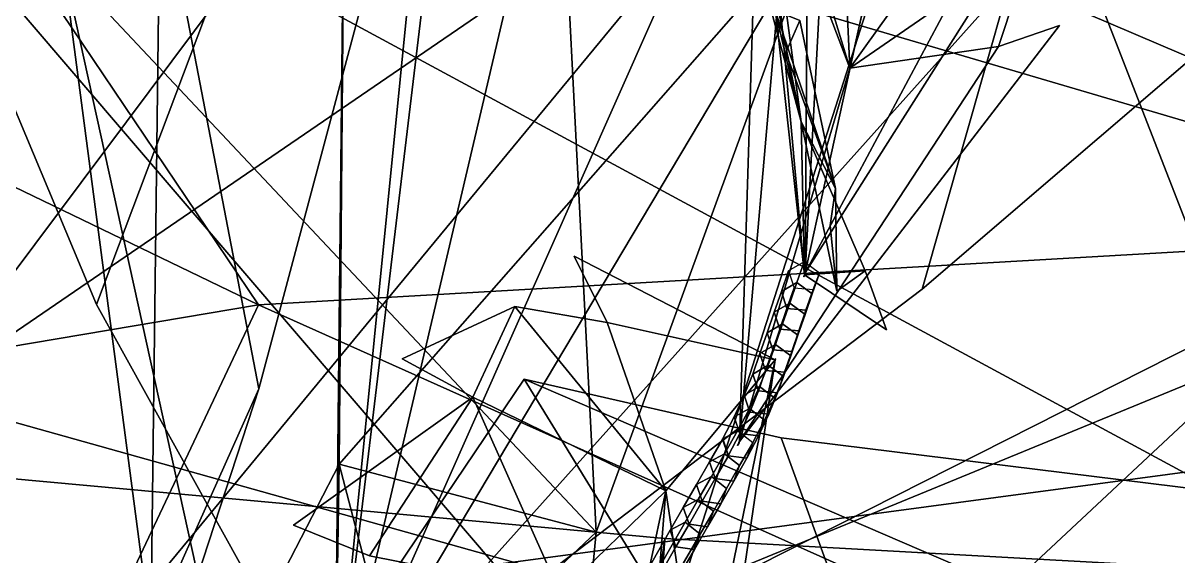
# Model space of a CAD drawing. Header units: metres. Extents: x -317 to 277, y -489 to 236.
# Drawn here: x 69.33 to 77.39, y -37.67 to -33.95 of the extents above; entities that cross this region are included whole.
import ezdxf

# ---------------------------------------------------------------- set-up
doc = ezdxf.new("R2010")
doc.units = ezdxf.units.M

msp = doc.modelspace()

# ---------------------------------------------------------------- linework, layer by layer
at = {"layer": 'Newplan_FruitU', "color": 3}
for points in [[(85.5444, -35.9987, 458.3685), (77.4135, -29.1563, 459.8074), (70.05634, -38.07371, 455.346)], [(85.5444, -35.9987, 458.3685), (70.05634, -38.07371, 455.346), (77.4135, -29.1563, 459.8074)], [(85.5444, -35.9987, 458.3685), (70.05634, -38.07371, 455.346), (70.764, -46.9961, 450.0499)], [(85.5444, -35.9987, 458.3685), (70.764, -46.9961, 450.0499), (70.05634, -38.07371, 455.346)], [(85.5444, -35.9987, 458.3685), (70.764, -46.9961, 450.0499), (81.5441, -47.8463, 448.4406)], [(85.5444, -35.9987, 458.3685), (81.5441, -47.8463, 448.4406), (70.764, -46.9961, 450.0499)]]:
    msp.add_3dface(points, dxfattribs=at)
at = {"layer": 'Newplan_Intrnd', "color": 3}
for points in [[(60.9755, -37.09687, 337.623), (72.8581, -38.3119, 354.2035), (71.5785, -38.6586, 355.0952), (59.7232, -37.447, 338.5515)], [(61.5491, -38.4606, 337.0198), (73.4763, -39.6813, 353.6601), (72.8581, -38.3119, 354.2035), (60.9755, -37.09687, 337.623)], [(59.7232, -37.447, 338.5515), (71.5785, -38.6586, 355.0952), (71.3939, -40.2456, 355.1112), (59.5112, -39.03054, 338.5307)]]:
    msp.add_3dface(points, dxfattribs=at)
at = {"layer": 'Newplan_Leaf', "color": 3}
for points in [[(71.5152, -16.05452, 412.5708), (63.997, -36.5175, 435.4333), (62.7479, -32.4373, 432.4072)], [(71.5152, -16.05452, 412.5708), (62.7479, -32.4373, 432.4072), (63.997, -36.5175, 435.4333)], [(85.5955, -28.3636, 285.9676), (78.5025, -34.9471, 269.8152), (67.4461, -31.6883, 260.6535)], [(85.5955, -28.3636, 285.9676), (67.4461, -31.6883, 260.6535), (78.5025, -34.9471, 269.8152)], [(52.6082, -28.6554, 249.8179), (78.3663, -44.4491, 255.7714), (69.9594, -42.685, 246.9532)], [(52.6082, -28.6554, 249.8179), (69.9594, -42.685, 246.9532), (78.3663, -44.4491, 255.7714)], [(52.6082, -28.6554, 249.8179), (67.4461, -31.6883, 260.6535), (78.3663, -44.4491, 255.7714)], [(52.6082, -28.6554, 249.8179), (78.3663, -44.4491, 255.7714), (67.4461, -31.6883, 260.6535)], [(52.6082, -28.6554, 249.8179), (69.9594, -42.685, 246.9532), (60.9725, -39.8223, 245.8464)], [(52.6082, -28.6554, 249.8179), (60.9725, -39.8223, 245.8464), (69.9594, -42.685, 246.9532)], [(75.09702, -34.2632, 331.5837), (74.9395, -30.8071, 330.9234), (74.4203, -32.03899, 330.4815)], [(75.09702, -34.2632, 331.5837), (74.4203, -32.03899, 330.4815), (74.9395, -30.8071, 330.9234)], [(75.09702, -34.2632, 331.5837), (75.5445, -32.2613, 332.1567), (74.9395, -30.8071, 330.9234)], [(75.09702, -34.2632, 331.5837), (74.9395, -30.8071, 330.9234), (75.5445, -32.2613, 332.1567)], [(74.9867, -31.8896, 333.1878), (74.8166, -31.3023, 332.7814), (74.7859, -35.6931, 333.3933)], [(74.9867, -31.8896, 333.1878), (74.7859, -35.6931, 333.3933), (74.8166, -31.3023, 332.7814)], [(67.4461, -31.6883, 260.6535), (93.7916, -45.9378, 269.8252), (78.3663, -44.4491, 255.7714)], [(67.4461, -31.6883, 260.6535), (78.3663, -44.4491, 255.7714), (93.7916, -45.9378, 269.8252)], [(67.4461, -31.6883, 260.6535), (78.5025, -34.9471, 269.8152), (93.7916, -45.9378, 269.8252)], [(67.4461, -31.6883, 260.6535), (93.7916, -45.9378, 269.8252), (78.5025, -34.9471, 269.8152)], [(74.7574, -34.6379, 335.9841), (74.2011, -31.9031, 338.1327), (74.1228, -32.2737, 336.7767)], [(74.7574, -34.6379, 335.9841), (74.1228, -32.2737, 336.7767), (74.2011, -31.9031, 338.1327)], [(74.7574, -34.6379, 335.9841), (74.5765, -33.8602, 337.9586), (74.2011, -31.9031, 338.1327)], [(74.7574, -34.6379, 335.9841), (74.2011, -31.9031, 338.1327), (74.5765, -33.8602, 337.9586)], [(74.7859, -35.6931, 333.3933), (75.3537, -33.1014, 334.2599), (74.9867, -31.8896, 333.1878)], [(74.7859, -35.6931, 333.3933), (74.9867, -31.8896, 333.1878), (75.3537, -33.1014, 334.2599)], [(75.09702, -34.2632, 331.5837), (74.4203, -32.03899, 330.4815), (74.6549, -33.09944, 330.487)], [(75.09702, -34.2632, 331.5837), (74.6549, -33.09944, 330.487), (74.4203, -32.03899, 330.4815)], [(76.3764, -33.3783, 333.6332), (76.7048, -32.01583, 333.7676), (75.09702, -34.2632, 331.5837)], [(76.3764, -33.3783, 333.6332), (75.09702, -34.2632, 331.5837), (76.7048, -32.01583, 333.7676)], [(76.7048, -32.01583, 333.7676), (75.5445, -32.2613, 332.1567), (75.09702, -34.2632, 331.5837)], [(76.7048, -32.01583, 333.7676), (75.09702, -34.2632, 331.5837), (75.5445, -32.2613, 332.1567)], [(74.7574, -34.6379, 335.9841), (74.1228, -32.2737, 336.7767), (74.5355, -32.9964, 336.0787)], [(74.7574, -34.6379, 335.9841), (74.5355, -32.9964, 336.0787), (74.1228, -32.2737, 336.7767)], [(74.5355, -32.9964, 336.0787), (74.4052, -32.284, 336.1985), (74.7808, -35.7064, 333.4057)], [(74.5355, -32.9964, 336.0787), (74.7808, -35.7064, 333.4057), (74.4052, -32.284, 336.1985)], [(74.6549, -33.09944, 330.487), (74.4618, -32.5292, 330.0668), (74.3275, -36.871, 330.9531)], [(74.6549, -33.09944, 330.487), (74.3275, -36.871, 330.9531), (74.4618, -32.5292, 330.0668)], [(74.7859, -35.6931, 333.3933), (76.5772, -32.8642, 336.299), (76.2271, -32.99, 335.6661)], [(74.7859, -35.6931, 333.3933), (76.2271, -32.99, 335.6661), (76.5772, -32.8642, 336.299)], [(74.7808, -35.7064, 333.4057), (74.7574, -34.6379, 335.9841), (74.5355, -32.9964, 336.0787)], [(74.7808, -35.7064, 333.4057), (74.5355, -32.9964, 336.0787), (74.7574, -34.6379, 335.9841)], [(76.2271, -32.99, 335.6661), (75.3537, -33.1014, 334.2599), (74.7859, -35.6931, 333.3933)], [(76.2271, -32.99, 335.6661), (74.7859, -35.6931, 333.3933), (75.3537, -33.1014, 334.2599)], [(74.3275, -36.871, 330.9531), (75.09702, -34.2632, 331.5837), (74.6549, -33.09944, 330.487)], [(74.3275, -36.871, 330.9531), (74.6549, -33.09944, 330.487), (75.09702, -34.2632, 331.5837)], [(76.134, -34.1121, 332.87), (76.3764, -33.3783, 333.6332), (75.09702, -34.2632, 331.5837)], [(76.134, -34.1121, 332.87), (75.09702, -34.2632, 331.5837), (76.3764, -33.3783, 333.6332)], [(74.9981, -35.1049, 339.4668), (74.5765, -33.8602, 337.9586), (74.7574, -34.6379, 335.9841)], [(74.9981, -35.1049, 339.4668), (74.7574, -34.6379, 335.9841), (74.5765, -33.8602, 337.9586)], [(74.9981, -35.1049, 339.4668), (74.7478, -33.9306, 341.5364), (74.5765, -33.8602, 337.9586)], [(74.9981, -35.1049, 339.4668), (74.5765, -33.8602, 337.9586), (74.7478, -33.9306, 341.5364)], [(74.3275, -36.871, 330.9531), (76.561, -33.9666, 333.4491), (76.134, -34.1121, 332.87)], [(74.3275, -36.871, 330.9531), (76.134, -34.1121, 332.87), (76.561, -33.9666, 333.4491)], [(74.9981, -35.1049, 339.4668), (74.6514, -34.1539, 342.4695), (74.7478, -33.9306, 341.5364)], [(74.9981, -35.1049, 339.4668), (74.7478, -33.9306, 341.5364), (74.6514, -34.1539, 342.4695)], [(76.134, -34.1121, 332.87), (75.09702, -34.2632, 331.5837), (74.3275, -36.871, 330.9531)], [(76.134, -34.1121, 332.87), (74.3275, -36.871, 330.9531), (75.09702, -34.2632, 331.5837)], [(75.006, -35.8217, 338.255), (74.9981, -35.1049, 339.4668), (74.7574, -34.6379, 335.9841)], [(75.006, -35.8217, 338.255), (74.7574, -34.6379, 335.9841), (74.9981, -35.1049, 339.4668)], [(75.2032, -35.679, 337.1965), (74.7574, -34.6379, 335.9841), (74.7808, -35.7064, 333.4057)], [(75.2032, -35.679, 337.1965), (74.7808, -35.7064, 333.4057), (74.7574, -34.6379, 335.9841)], [(75.2032, -35.679, 337.1965), (75.006, -35.8217, 338.255), (74.7574, -34.6379, 335.9841)], [(75.2032, -35.679, 337.1965), (74.7574, -34.6379, 335.9841), (75.006, -35.8217, 338.255)], [(75.006, -35.8217, 338.255), (74.9593, -35.362, 340.4127), (74.9981, -35.1049, 339.4668)], [(75.006, -35.8217, 338.255), (74.9981, -35.1049, 339.4668), (74.9593, -35.362, 340.4127)], [(73.4035, -36.03899, 335.7969), (73.1741, -35.5778, 336.32), (74.5756, -36.2996, 332.1764)], [(73.4035, -36.03899, 335.7969), (74.5756, -36.2996, 332.1764), (73.1741, -35.5778, 336.32)], [(74.7808, -35.7064, 333.4057), (75.3529, -36.09158, 337.785), (75.2032, -35.679, 337.1965)], [(74.7808, -35.7064, 333.4057), (75.2032, -35.679, 337.1965), (75.3529, -36.09158, 337.785)], [(72.4658, -36.5607, 337.8884), (71.9722, -36.2949, 338.6934), (72.7598, -35.9292, 336.6648)], [(72.4658, -36.5607, 337.8884), (72.7598, -35.9292, 336.6648), (71.9722, -36.2949, 338.6934)], [(73.8124, -37.215, 334.7003), (72.4658, -36.5607, 337.8884), (72.7598, -35.9292, 336.6648)], [(73.8124, -37.215, 334.7003), (72.7598, -35.9292, 336.6648), (72.4658, -36.5607, 337.8884)], [(73.8124, -37.215, 334.7003), (72.7598, -35.9292, 336.6648), (73.4035, -36.03899, 335.7969)], [(73.8124, -37.215, 334.7003), (73.4035, -36.03899, 335.7969), (72.7598, -35.9292, 336.6648)], [(74.5756, -36.2996, 332.1764), (73.8124, -37.215, 334.7003), (73.4035, -36.03899, 335.7969)], [(74.5756, -36.2996, 332.1764), (73.4035, -36.03899, 335.7969), (73.8124, -37.215, 334.7003)], [(74.0555, -38.832, 334.981), (73.8124, -37.215, 334.7003), (74.5756, -36.2996, 332.1764)], [(74.0555, -38.832, 334.981), (74.5756, -36.2996, 332.1764), (73.8124, -37.215, 334.7003)], [(74.5756, -36.2996, 332.1764), (74.09949, -39.5421, 335.162), (74.0555, -38.832, 334.981)], [(74.5756, -36.2996, 332.1764), (74.0555, -38.832, 334.981), (74.09949, -39.5421, 335.162)], [(71.7441, -37.6707, 339.8814), (71.2156, -37.4564, 340.6589), (72.4658, -36.5607, 337.8884)], [(71.7441, -37.6707, 339.8814), (72.4658, -36.5607, 337.8884), (71.2156, -37.4564, 340.6589)], [(73.07508, -37.9318, 336.5654), (71.7441, -37.6707, 339.8814), (72.4658, -36.5607, 337.8884)], [(73.07508, -37.9318, 336.5654), (72.4658, -36.5607, 337.8884), (71.7441, -37.6707, 339.8814)], [(73.8124, -37.215, 334.7003), (73.07508, -37.9318, 336.5654), (72.4658, -36.5607, 337.8884)], [(73.8124, -37.215, 334.7003), (72.4658, -36.5607, 337.8884), (73.07508, -37.9318, 336.5654)], [(73.2439, -39.8943, 336.9147), (73.07508, -37.9318, 336.5654), (73.8124, -37.215, 334.7003)], [(73.2439, -39.8943, 336.9147), (73.8124, -37.215, 334.7003), (73.07508, -37.9318, 336.5654)], [(73.6221, -39.6232, 335.5858), (73.2439, -39.8943, 336.9147), (73.8124, -37.215, 334.7003)], [(73.6221, -39.6232, 335.5858), (73.8124, -37.215, 334.7003), (73.2439, -39.8943, 336.9147)], [(74.0555, -38.832, 334.981), (73.6221, -39.6232, 335.5858), (73.8124, -37.215, 334.7003)], [(74.0555, -38.832, 334.981), (73.8124, -37.215, 334.7003), (73.6221, -39.6232, 335.5858)]]:
    msp.add_3dface(points, dxfattribs=at)
at = {"layer": 'Newplan_Mrstm', "color": 3}
for points in [[(73.7151, -27.3962, 384.454), (66.7146, -29.596, 386.6464), (80.2599, -35.3818, 382.5592)], [(73.7151, -27.3962, 384.454), (80.2599, -35.3818, 382.5592), (66.7146, -29.596, 386.6464)], [(82.241, -31.2169, 381.3665), (73.7151, -27.3962, 384.454), (80.2599, -35.3818, 382.5592)], [(82.241, -31.2169, 381.3665), (80.2599, -35.3818, 382.5592), (73.7151, -27.3962, 384.454)], [(81.4693, -27.8123, 378.3195), (76.8611, -32.2095, 379.0099), (81.2954, -35.6582, 377.576)], [(81.4693, -27.8123, 378.3195), (81.2954, -35.6582, 377.576), (76.8611, -32.2095, 379.0099)], [(71.5042, -38.9178, 326.3336), (77.6627, -28.5695, 325.0667), (74.9494, -31.1432, 328.8426)], [(71.5042, -38.9178, 326.3336), (74.9494, -31.1432, 328.8426), (77.6627, -28.5695, 325.0667)], [(71.5042, -38.9178, 326.3336), (75.6009, -35.8076, 321.9017), (77.6627, -28.5695, 325.0667)], [(71.5042, -38.9178, 326.3336), (77.6627, -28.5695, 325.0667), (75.6009, -35.8076, 321.9017)], [(75.6009, -35.8076, 321.9017), (79.3077, -32.6259, 319.4709), (77.6627, -28.5695, 325.0667)], [(75.6009, -35.8076, 321.9017), (77.6627, -28.5695, 325.0667), (79.3077, -32.6259, 319.4709)], [(72.5088, -28.8327, 332.9593), (68.6905, -33.1679, 335.7295), (69.839, -35.9144, 330.7544)], [(72.5088, -28.8327, 332.9593), (69.839, -35.9144, 330.7544), (68.6905, -33.1679, 335.7295)], [(72.5088, -28.8327, 332.9593), (69.839, -35.9144, 330.7544), (71.5042, -38.9178, 326.3336)], [(72.5088, -28.8327, 332.9593), (71.5042, -38.9178, 326.3336), (69.839, -35.9144, 330.7544)], [(74.9494, -31.1432, 328.8426), (72.5088, -28.8327, 332.9593), (71.5042, -38.9178, 326.3336)], [(74.9494, -31.1432, 328.8426), (71.5042, -38.9178, 326.3336), (72.5088, -28.8327, 332.9593)], [(68.6175, -36.5553, 317.0597), (74.01745, -29.3197, 311.704), (68.8546, -32.4543, 319.472)], [(68.6175, -36.5553, 317.0597), (68.8546, -32.4543, 319.472), (74.01745, -29.3197, 311.704)], [(68.6175, -36.5553, 317.0597), (75.9596, -31.5255, 304.6318), (74.01745, -29.3197, 311.704)], [(68.6175, -36.5553, 317.0597), (74.01745, -29.3197, 311.704), (75.9596, -31.5255, 304.6318)], [(66.7146, -29.596, 386.6464), (65.569, -33.3043, 389.9267), (70.9695, -35.9172, 387.4168)], [(66.7146, -29.596, 386.6464), (70.9695, -35.9172, 387.4168), (65.569, -33.3043, 389.9267)], [(80.2599, -35.3818, 382.5592), (66.7146, -29.596, 386.6464), (70.9695, -35.9172, 387.4168)], [(80.2599, -35.3818, 382.5592), (70.9695, -35.9172, 387.4168), (66.7146, -29.596, 386.6464)], [(72.9801, -30.7322, 342.6723), (69.6103, -33.5465, 348.9475), (73.3276, -37.5035, 334.6583)], [(72.9801, -30.7322, 342.6723), (73.3276, -37.5035, 334.6583), (69.6103, -33.5465, 348.9475)], [(78.6457, -35.9792, 321.9778), (78.8496, -30.7121, 321.3006), (71.5042, -38.9178, 326.3336)], [(78.6457, -35.9792, 321.9778), (71.5042, -38.9178, 326.3336), (78.8496, -30.7121, 321.3006)], [(78.8496, -30.7121, 321.3006), (72.7631, -33.5374, 325.4374), (71.5042, -38.9178, 326.3336)], [(78.8496, -30.7121, 321.3006), (71.5042, -38.9178, 326.3336), (72.7631, -33.5374, 325.4374)], [(74.892, -33.2011, 333.3411), (72.9801, -30.7322, 342.6723), (73.3276, -37.5035, 334.6583)], [(74.892, -33.2011, 333.3411), (73.3276, -37.5035, 334.6583), (72.9801, -30.7322, 342.6723)], [(77.7302, -36.07901, 303.2339), (78.9214, -30.7422, 302.6258), (75.9596, -31.5255, 304.6318)], [(77.7302, -36.07901, 303.2339), (75.9596, -31.5255, 304.6318), (78.9214, -30.7422, 302.6258)], [(73.8772, -38.03088, 308.0956), (75.9596, -31.5255, 304.6318), (68.6175, -36.5553, 317.0597)], [(73.8772, -38.03088, 308.0956), (68.6175, -36.5553, 317.0597), (75.9596, -31.5255, 304.6318)], [(73.8772, -38.03088, 308.0956), (77.7302, -36.07901, 303.2339), (75.9596, -31.5255, 304.6318)], [(73.8772, -38.03088, 308.0956), (75.9596, -31.5255, 304.6318), (77.7302, -36.07901, 303.2339)], [(71.5042, -38.9178, 326.3336), (71.5783, -31.8439, 336.1608), (71.5338, -37.02897, 334.9962)], [(71.5042, -38.9178, 326.3336), (71.5338, -37.02897, 334.9962), (71.5783, -31.8439, 336.1608)], [(71.5042, -38.9178, 326.3336), (72.2837, -32.394, 328.0455), (71.5783, -31.8439, 336.1608)], [(71.5042, -38.9178, 326.3336), (71.5783, -31.8439, 336.1608), (72.2837, -32.394, 328.0455)], [(71.5783, -31.8439, 336.1608), (74.892, -33.2011, 333.3411), (71.5338, -37.02897, 334.9962)], [(71.5783, -31.8439, 336.1608), (71.5338, -37.02897, 334.9962), (74.892, -33.2011, 333.3411)], [(72.00385, -32.6393, 355.5371), (70.9733, -36.5029, 357.5985), (70.2847, -32.9216, 352.4921)], [(72.00385, -32.6393, 355.5371), (70.2847, -32.9216, 352.4921), (70.9733, -36.5029, 357.5985)], [(69.6103, -33.5465, 348.9475), (70.2847, -32.9216, 352.4921), (70.2192, -38.1921, 350.9151)], [(69.6103, -33.5465, 348.9475), (70.2192, -38.1921, 350.9151), (70.2847, -32.9216, 352.4921)], [(70.2847, -32.9216, 352.4921), (70.9733, -36.5029, 357.5985), (70.2192, -38.1921, 350.9151)], [(70.2847, -32.9216, 352.4921), (70.2192, -38.1921, 350.9151), (70.9733, -36.5029, 357.5985)], [(74.892, -33.2011, 333.3411), (73.3276, -37.5035, 334.6583), (71.5338, -37.02897, 334.9962)], [(74.892, -33.2011, 333.3411), (71.5338, -37.02897, 334.9962), (73.3276, -37.5035, 334.6583)], [(70.9695, -35.9172, 387.4168), (65.569, -33.3043, 389.9267), (63.6136, -37.1609, 392.03)], [(70.9695, -35.9172, 387.4168), (63.6136, -37.1609, 392.03), (65.569, -33.3043, 389.9267)], [(73.3276, -37.5035, 334.6583), (69.6103, -33.5465, 348.9475), (70.9698, -39.7325, 344.6417)], [(73.3276, -37.5035, 334.6583), (70.9698, -39.7325, 344.6417), (69.6103, -33.5465, 348.9475)], [(69.6103, -33.5465, 348.9475), (70.2192, -38.1921, 350.9151), (70.9698, -39.7325, 344.6417)], [(69.6103, -33.5465, 348.9475), (70.9698, -39.7325, 344.6417), (70.2192, -38.1921, 350.9151)], [(80.2599, -35.3818, 382.5592), (70.9695, -35.9172, 387.4168), (79.4953, -39.7379, 384.3293)], [(80.2599, -35.3818, 382.5592), (79.4953, -39.7379, 384.3293), (70.9695, -35.9172, 387.4168)], [(78.8822, -35.3857, 381.2712), (75.2231, -38.8091, 383.0415), (85.6787, -39.08169, 376.9401)], [(78.8822, -35.3857, 381.2712), (85.6787, -39.08169, 376.9401), (75.2231, -38.8091, 383.0415)], [(78.8822, -35.3857, 381.2712), (79.4953, -39.7379, 384.3293), (75.2231, -38.8091, 383.0415)], [(78.8822, -35.3857, 381.2712), (75.2231, -38.8091, 383.0415), (79.4953, -39.7379, 384.3293)], [(70.9695, -35.9172, 387.4168), (63.6136, -37.1609, 392.03), (68.4136, -41.3322, 389.2835)], [(70.9695, -35.9172, 387.4168), (68.4136, -41.3322, 389.2835), (63.6136, -37.1609, 392.03)], [(70.9695, -35.9172, 387.4168), (68.4136, -41.3322, 389.2835), (79.4953, -39.7379, 384.3293)], [(70.9695, -35.9172, 387.4168), (79.4953, -39.7379, 384.3293), (68.4136, -41.3322, 389.2835)], [(71.5042, -38.9178, 326.3336), (80.9676, -39.5563, 318.8067), (78.6457, -35.9792, 321.9778)], [(71.5042, -38.9178, 326.3336), (78.6457, -35.9792, 321.9778), (80.9676, -39.5563, 318.8067)], [(78.1903, -41.1571, 300.6891), (77.7302, -36.07901, 303.2339), (73.8772, -38.03088, 308.0956)], [(78.1903, -41.1571, 300.6891), (73.8772, -38.03088, 308.0956), (77.7302, -36.07901, 303.2339)], [(72.8241, -36.4369, 384.6054), (68.8312, -42.362, 390.1161), (79.6049, -39.3624, 384.4431)], [(72.8241, -36.4369, 384.6054), (79.6049, -39.3624, 384.4431), (68.8312, -42.362, 390.1161)], [(70.2192, -38.1921, 350.9151), (70.9733, -36.5029, 357.5985), (69.8471, -39.9511, 356.0425)], [(70.2192, -38.1921, 350.9151), (69.8471, -39.9511, 356.0425), (70.9733, -36.5029, 357.5985)], [(76.8424, -42.982, 384.2427), (72.8241, -36.4369, 384.6054), (79.6049, -39.3624, 384.4431)], [(76.8424, -42.982, 384.2427), (79.6049, -39.3624, 384.4431), (72.8241, -36.4369, 384.6054)], [(74.6182, -36.8446, 381.4392), (72.8241, -36.4369, 384.6054), (76.8424, -42.982, 384.2427)], [(74.6182, -36.8446, 381.4392), (76.8424, -42.982, 384.2427), (72.8241, -36.4369, 384.6054)], [(68.7143, -41.1655, 315.8635), (73.8772, -38.03088, 308.0956), (68.6175, -36.5553, 317.0597)], [(68.7143, -41.1655, 315.8635), (68.6175, -36.5553, 317.0597), (73.8772, -38.03088, 308.0956)], [(79.364, -37.432, 378.8116), (74.6182, -36.8446, 381.4392), (76.8424, -42.982, 384.2427)], [(79.364, -37.432, 378.8116), (76.8424, -42.982, 384.2427), (74.6182, -36.8446, 381.4392)], [(71.5338, -37.02897, 334.9962), (69.568, -40.8442, 338.1302), (71.5042, -38.9178, 326.3336)], [(71.5338, -37.02897, 334.9962), (71.5042, -38.9178, 326.3336), (69.568, -40.8442, 338.1302)], [(71.5338, -37.02897, 334.9962), (72.8817, -42.2013, 335.3105), (69.568, -40.8442, 338.1302)], [(71.5338, -37.02897, 334.9962), (69.568, -40.8442, 338.1302), (72.8817, -42.2013, 335.3105)], [(71.5338, -37.02897, 334.9962), (73.3276, -37.5035, 334.6583), (72.8817, -42.2013, 335.3105)], [(71.5338, -37.02897, 334.9962), (72.8817, -42.2013, 335.3105), (73.3276, -37.5035, 334.6583)], [(85.6787, -39.08169, 376.9401), (79.364, -37.432, 378.8116), (76.8424, -42.982, 384.2427)], [(85.6787, -39.08169, 376.9401), (76.8424, -42.982, 384.2427), (79.364, -37.432, 378.8116)], [(73.3276, -37.5035, 334.6583), (70.9698, -39.7325, 344.6417), (72.8817, -42.2013, 335.3105)], [(73.3276, -37.5035, 334.6583), (72.8817, -42.2013, 335.3105), (70.9698, -39.7325, 344.6417)]]:
    msp.add_3dface(points, dxfattribs=at)
at = {"layer": 'Newplan_Petiole', "color": 3}
for points in [[(74.7275, -35.7601, 333.0169), (74.7774, -35.6157, 333.3246), (74.6691, -35.6793, 333.372), (74.6193, -35.8236, 333.0643)], [(74.8345, -35.8387, 333.0365), (74.8843, -35.6943, 333.3442), (74.7774, -35.6157, 333.3246), (74.7275, -35.7601, 333.0169)], [(74.6193, -35.8236, 333.0643), (74.6691, -35.6793, 333.372), (74.7081, -35.7978, 333.4213), (74.6583, -35.9422, 333.1136)], [(74.7822, -35.7006, 333.3905), (74.7851, -35.6928, 333.3933), (74.7856, -35.6933, 333.3941), (74.7826, -35.7012, 333.3912)], [(74.783, -35.7004, 333.3897), (74.7858, -35.6928, 333.3925), (74.7851, -35.6928, 333.3933), (74.7822, -35.7006, 333.3905)], [(74.7826, -35.7012, 333.3912), (74.7856, -35.6933, 333.3941), (74.7865, -35.6935, 333.3938), (74.7836, -35.7014, 333.3909)], [(74.7838, -35.7009, 333.39), (74.7867, -35.6932, 333.3928), (74.7858, -35.6928, 333.3925), (74.783, -35.7004, 333.3897)], [(74.7836, -35.7014, 333.3909), (74.7865, -35.6935, 333.3938), (74.7867, -35.6932, 333.3928), (74.7838, -35.7009, 333.39)], [(74.791, -35.953, 333.0972), (74.8409, -35.8086, 333.4049), (74.8843, -35.6943, 333.3442), (74.8345, -35.8387, 333.0365)], [(74.6777, -35.9045, 332.7092), (74.7275, -35.7601, 333.0169), (74.6193, -35.8236, 333.0643), (74.5695, -35.968, 332.7566)], [(74.7846, -35.9831, 332.7288), (74.8345, -35.8387, 333.0365), (74.7275, -35.7601, 333.0169), (74.6777, -35.9045, 332.7092)], [(74.7764, -35.7186, 333.3729), (74.7782, -35.7135, 333.3798), (74.7774, -35.7139, 333.3803), (74.7756, -35.719, 333.3734)], [(74.7756, -35.719, 333.3734), (74.7774, -35.7139, 333.3803), (74.7777, -35.7148, 333.3809), (74.7759, -35.7198, 333.3739)], [(74.7764, -35.7185, 333.373), (74.7776, -35.715, 333.381), (74.7768, -35.7155, 333.3813), (74.7756, -35.719, 333.3734)], [(74.7756, -35.719, 333.3734), (74.7768, -35.7155, 333.3813), (74.7771, -35.7164, 333.3817), (74.7759, -35.7199, 333.3737)], [(74.7759, -35.7198, 333.3739), (74.7777, -35.7148, 333.3809), (74.7787, -35.7149, 333.3807), (74.7769, -35.7199, 333.3737)], [(74.7759, -35.7199, 333.3737), (74.7771, -35.7164, 333.3817), (74.7781, -35.7165, 333.3816), (74.7769, -35.72, 333.3737)], [(74.7772, -35.7192, 333.3731), (74.779, -35.7141, 333.38), (74.7782, -35.7135, 333.3798), (74.7764, -35.7186, 333.3729)], [(74.7772, -35.7191, 333.3732), (74.7784, -35.7156, 333.3811), (74.7776, -35.715, 333.381), (74.7764, -35.7185, 333.373)], [(74.7776, -35.715, 333.381), (74.7788, -35.7117, 333.389), (74.7779, -35.7122, 333.3894), (74.7768, -35.7155, 333.3813)], [(74.7768, -35.7155, 333.3813), (74.7779, -35.7122, 333.3894), (74.7782, -35.7131, 333.3897), (74.7771, -35.7164, 333.3817)], [(74.7769, -35.7199, 333.3737), (74.7787, -35.7149, 333.3807), (74.779, -35.7141, 333.38), (74.7772, -35.7192, 333.3731)], [(74.7769, -35.72, 333.3737), (74.7781, -35.7165, 333.3816), (74.7784, -35.7156, 333.3811), (74.7772, -35.7191, 333.3732)], [(74.7771, -35.7164, 333.3817), (74.7782, -35.7131, 333.3897), (74.7792, -35.7132, 333.3896), (74.7781, -35.7165, 333.3816)], [(74.7782, -35.7135, 333.3798), (74.7804, -35.7074, 333.3855), (74.7796, -35.7077, 333.3861), (74.7774, -35.7139, 333.3803)], [(74.7774, -35.7139, 333.3803), (74.7796, -35.7077, 333.3861), (74.78, -35.7085, 333.3867), (74.7777, -35.7148, 333.3809)], [(74.7784, -35.7156, 333.3811), (74.7796, -35.7123, 333.3892), (74.7788, -35.7117, 333.389), (74.7776, -35.715, 333.381)], [(74.7777, -35.7148, 333.3809), (74.78, -35.7085, 333.3867), (74.781, -35.7086, 333.3865), (74.7787, -35.7149, 333.3807)], [(74.7788, -35.7117, 333.389), (74.7798, -35.7085, 333.3972), (74.779, -35.709, 333.3975), (74.7779, -35.7122, 333.3894)], [(74.7779, -35.7122, 333.3894), (74.779, -35.709, 333.3975), (74.7793, -35.71, 333.3978), (74.7782, -35.7131, 333.3897)], [(74.7781, -35.7165, 333.3816), (74.7792, -35.7132, 333.3896), (74.7796, -35.7123, 333.3892), (74.7784, -35.7156, 333.3811)], [(74.779, -35.7141, 333.38), (74.7812, -35.708, 333.3857), (74.7804, -35.7074, 333.3855), (74.7782, -35.7135, 333.3798)], [(74.7782, -35.7131, 333.3897), (74.7793, -35.71, 333.3978), (74.7803, -35.71, 333.3977), (74.7792, -35.7132, 333.3896)], [(74.7787, -35.7149, 333.3807), (74.781, -35.7086, 333.3865), (74.7812, -35.708, 333.3857), (74.779, -35.7141, 333.38)], [(74.7796, -35.7123, 333.3892), (74.7806, -35.7091, 333.3973), (74.7798, -35.7085, 333.3972), (74.7788, -35.7117, 333.389)], [(74.7798, -35.7085, 333.3972), (74.7808, -35.7056, 333.4054), (74.78, -35.7061, 333.4057), (74.779, -35.709, 333.3975)], [(74.779, -35.709, 333.3975), (74.78, -35.7061, 333.4057), (74.7803, -35.707, 333.406), (74.7793, -35.71, 333.3978)], [(74.7792, -35.7132, 333.3896), (74.7803, -35.71, 333.3977), (74.7806, -35.7091, 333.3973), (74.7796, -35.7123, 333.3892)], [(74.7793, -35.71, 333.3978), (74.7803, -35.707, 333.406), (74.7813, -35.7071, 333.4059), (74.7803, -35.71, 333.3977)], [(74.7804, -35.7074, 333.3855), (74.783, -35.7004, 333.3897), (74.7822, -35.7006, 333.3905), (74.7796, -35.7077, 333.3861)], [(74.7796, -35.7077, 333.3861), (74.7822, -35.7006, 333.3905), (74.7826, -35.7012, 333.3912), (74.78, -35.7085, 333.3867)], [(74.7806, -35.7091, 333.3973), (74.7816, -35.7062, 333.4055), (74.7808, -35.7056, 333.4054), (74.7798, -35.7085, 333.3972)], [(74.78, -35.7085, 333.3867), (74.7826, -35.7012, 333.3912), (74.7836, -35.7014, 333.3909), (74.781, -35.7086, 333.3865)], [(74.7803, -35.71, 333.3977), (74.7813, -35.7071, 333.4059), (74.7816, -35.7062, 333.4055), (74.7806, -35.7091, 333.3973)], [(74.7812, -35.708, 333.3857), (74.7838, -35.7009, 333.39), (74.783, -35.7004, 333.3897), (74.7804, -35.7074, 333.3855)], [(74.781, -35.7086, 333.3865), (74.7836, -35.7014, 333.3909), (74.7838, -35.7009, 333.39), (74.7812, -35.708, 333.3857)], [(74.5695, -35.968, 332.7566), (74.6193, -35.8236, 333.0643), (74.6583, -35.9422, 333.1136), (74.6085, -36.08659, 332.8059)], [(74.6583, -35.9422, 333.1136), (74.7081, -35.7978, 333.4213), (74.8409, -35.8086, 333.4049), (74.791, -35.953, 333.0972)], [(74.7412, -36.09739, 332.7895), (74.791, -35.953, 333.0972), (74.8345, -35.8387, 333.0365), (74.7846, -35.9831, 332.7288)], [(74.6279, -36.04889, 332.4015), (74.6777, -35.9045, 332.7092), (74.5695, -35.968, 332.7566), (74.5196, -36.1124, 332.4489)], [(74.7348, -36.1275, 332.4211), (74.7846, -35.9831, 332.7288), (74.6777, -35.9045, 332.7092), (74.6279, -36.04889, 332.4015)], [(74.5196, -36.1124, 332.4489), (74.5695, -35.968, 332.7566), (74.6085, -36.08659, 332.8059), (74.5586, -36.2309, 332.4982)], [(74.6085, -36.08659, 332.8059), (74.6583, -35.9422, 333.1136), (74.791, -35.953, 333.0972), (74.7412, -36.09739, 332.7895)], [(74.6913, -36.2417, 332.4818), (74.7412, -36.09739, 332.7895), (74.7846, -35.9831, 332.7288), (74.7348, -36.1275, 332.4211)], [(74.578, -36.1932, 332.0938), (74.6279, -36.04889, 332.4015), (74.5196, -36.1124, 332.4489), (74.4698, -36.2568, 332.1412)], [(74.5586, -36.2309, 332.4982), (74.6085, -36.08659, 332.8059), (74.7412, -36.09739, 332.7895), (74.6913, -36.2417, 332.4818)], [(74.6849, -36.2719, 332.1134), (74.7348, -36.1275, 332.4211), (74.6279, -36.04889, 332.4015), (74.578, -36.1932, 332.0938)], [(74.4698, -36.2568, 332.1412), (74.5196, -36.1124, 332.4489), (74.5586, -36.2309, 332.4982), (74.5088, -36.3753, 332.1905)], [(74.6415, -36.3861, 332.174), (74.6913, -36.2417, 332.4818), (74.7348, -36.1275, 332.4211), (74.6849, -36.2719, 332.1134)], [(74.5278, -36.3384, 331.7845), (74.578, -36.1932, 332.0938), (74.4698, -36.2568, 332.1412), (74.4204, -36.4, 331.836)], [(74.4204, -36.4, 331.836), (74.4698, -36.2568, 332.1412), (74.5088, -36.3753, 332.1905), (74.4595, -36.5182, 331.8859)], [(74.5088, -36.3753, 332.1905), (74.5586, -36.2309, 332.4982), (74.6913, -36.2417, 332.4818), (74.6415, -36.3861, 332.174)], [(74.6344, -36.4179, 331.8022), (74.6849, -36.2719, 332.1134), (74.578, -36.1932, 332.0938), (74.5278, -36.3384, 331.7845)], [(60.07973, -36.2893, 317.2842), (73.8058, -37.5484, 317.5913), (73.7082, -38.2335, 319.0659), (59.5717, -36.9293, 318.6934)], [(60.2496, -37.4982, 316.2057), (73.7236, -38.7295, 316.4726), (73.8058, -37.5484, 317.5913), (60.07973, -36.2893, 317.2842)], [(74.4671, -36.4875, 331.4791), (74.5278, -36.3384, 331.7845), (74.4204, -36.4, 331.836), (74.3605, -36.5472, 331.5346)], [(74.5733, -36.568, 331.4948), (74.6344, -36.4179, 331.8022), (74.5278, -36.3384, 331.7845), (74.4671, -36.4875, 331.4791)], [(74.5769, -36.2954, 332.1686), (74.5756, -36.2988, 332.1768), (74.5747, -36.2993, 332.1764), (74.5761, -36.296, 332.1684)], [(74.5761, -36.296, 332.1684), (74.5747, -36.2993, 332.1764), (74.575, -36.3002, 332.1761), (74.5764, -36.2969, 332.1682)], [(74.5764, -36.2969, 332.1682), (74.575, -36.3002, 332.1761), (74.5761, -36.3003, 332.1762), (74.5774, -36.297, 332.1683)], [(74.5777, -36.296, 332.1685), (74.5764, -36.2994, 332.1766), (74.5756, -36.2988, 332.1768), (74.5769, -36.2954, 332.1686)], [(74.5777, -36.2938, 332.1598), (74.5769, -36.2954, 332.1686), (74.5761, -36.296, 332.1684), (74.5768, -36.2943, 332.1599)], [(74.5768, -36.2943, 332.1599), (74.5761, -36.296, 332.1684), (74.5764, -36.2969, 332.1682), (74.5771, -36.2953, 332.1599)], [(74.5774, -36.297, 332.1683), (74.5761, -36.3003, 332.1762), (74.5764, -36.2994, 332.1766), (74.5777, -36.296, 332.1685)], [(74.5771, -36.296, 332.1424), (74.5777, -36.294, 332.1509), (74.5768, -36.2945, 332.1511), (74.5762, -36.2965, 332.1426)], [(74.5762, -36.2965, 332.1426), (74.5768, -36.2945, 332.1511), (74.5771, -36.2955, 332.1513), (74.5765, -36.2975, 332.1428)], [(74.5771, -36.2953, 332.1599), (74.5764, -36.2969, 332.1682), (74.5774, -36.297, 332.1683), (74.5781, -36.2954, 332.1599)], [(74.5765, -36.2975, 332.1428), (74.5771, -36.2955, 332.1513), (74.5781, -36.2956, 332.1512), (74.5775, -36.2975, 332.1427)], [(74.5777, -36.294, 332.1509), (74.5777, -36.2938, 332.1598), (74.5768, -36.2943, 332.1599), (74.5768, -36.2945, 332.1511)], [(74.5768, -36.2945, 332.1511), (74.5768, -36.2943, 332.1599), (74.5771, -36.2953, 332.1599), (74.5771, -36.2955, 332.1513)], [(74.5785, -36.2944, 332.1599), (74.5777, -36.296, 332.1685), (74.5769, -36.2954, 332.1686), (74.5777, -36.2938, 332.1598)], [(74.5779, -36.2966, 332.1425), (74.5785, -36.2946, 332.151), (74.5777, -36.294, 332.1509), (74.5771, -36.296, 332.1424)], [(74.5771, -36.2955, 332.1513), (74.5771, -36.2953, 332.1599), (74.5781, -36.2954, 332.1599), (74.5781, -36.2956, 332.1512)], [(74.5781, -36.2954, 332.1599), (74.5774, -36.297, 332.1683), (74.5777, -36.296, 332.1685), (74.5785, -36.2944, 332.1599)], [(74.5775, -36.2975, 332.1427), (74.5781, -36.2956, 332.1512), (74.5785, -36.2946, 332.151), (74.5779, -36.2966, 332.1425)], [(74.5785, -36.2946, 332.151), (74.5785, -36.2944, 332.1599), (74.5777, -36.2938, 332.1598), (74.5777, -36.294, 332.1509)], [(74.5781, -36.2956, 332.1512), (74.5781, -36.2954, 332.1599), (74.5785, -36.2944, 332.1599), (74.5785, -36.2946, 332.151)], [(74.5916, -36.5307, 331.8658), (74.6415, -36.3861, 332.174), (74.6849, -36.2719, 332.1134), (74.6344, -36.4179, 331.8022)], [(74.3605, -36.5472, 331.5346), (74.4204, -36.4, 331.836), (74.4595, -36.5182, 331.8859), (74.3998, -36.6651, 331.5851)], [(74.4595, -36.5182, 331.8859), (74.5088, -36.3753, 332.1905), (74.6415, -36.3861, 332.174), (74.5916, -36.5307, 331.8658)], [(74.5311, -36.6794, 331.5614), (74.5916, -36.5307, 331.8658), (74.6344, -36.4179, 331.8022), (74.5733, -36.568, 331.4948)], [(74.3958, -36.6406, 331.1778), (74.4671, -36.4875, 331.4791), (74.3605, -36.5472, 331.5346), (74.2902, -36.6982, 331.2373)], [(74.5015, -36.722, 331.1917), (74.5733, -36.568, 331.4948), (74.4671, -36.4875, 331.4791), (74.3958, -36.6406, 331.1778)], [(74.2902, -36.6982, 331.2373), (74.3605, -36.5472, 331.5346), (74.3998, -36.6651, 331.5851), (74.3298, -36.8158, 331.2885)], [(74.3998, -36.6651, 331.5851), (74.4595, -36.5182, 331.8859), (74.5916, -36.5307, 331.8658), (74.5311, -36.6794, 331.5614)], [(74.4601, -36.8319, 331.2612), (74.5311, -36.6794, 331.5614), (74.5733, -36.568, 331.4948), (74.5015, -36.722, 331.1917)], [(74.3145, -36.7965, 330.8827), (74.3958, -36.6406, 331.1778), (74.2902, -36.6982, 331.2373), (74.209, -36.8542, 330.9422)], [(74.4203, -36.8779, 330.8966), (74.5015, -36.722, 331.1917), (74.3958, -36.6406, 331.1778), (74.3145, -36.7965, 330.8827)], [(74.3298, -36.8158, 331.2885), (74.3998, -36.6651, 331.5851), (74.5311, -36.6794, 331.5614), (74.4601, -36.8319, 331.2612)], [(74.209, -36.8542, 330.9422), (74.2902, -36.6982, 331.2373), (74.3298, -36.8158, 331.2885), (74.2485, -36.9717, 330.9934)], [(74.3789, -36.9878, 330.966), (74.4601, -36.8319, 331.2612), (74.5015, -36.722, 331.1917), (74.4203, -36.8779, 330.8966)], [(74.2225, -36.9568, 330.591), (74.314, -36.7973, 330.8812), (74.2097, -36.8529, 330.9446), (74.1181, -37.01234, 330.6544)], [(74.3277, -37.03914, 330.603), (74.4193, -36.8797, 330.8932), (74.314, -36.7973, 330.8812), (74.2225, -36.9568, 330.591)], [(74.2485, -36.9717, 330.9934), (74.3298, -36.8158, 331.2885), (74.4601, -36.8319, 331.2612), (74.3789, -36.9878, 330.966)], [(74.1181, -37.01234, 330.6544), (74.2097, -36.8529, 330.9446), (74.2494, -36.9701, 330.9964), (74.1579, -37.1295, 330.7062)], [(74.2872, -37.1475, 330.6753), (74.3787, -36.988, 330.9655), (74.4193, -36.8797, 330.8932), (74.3277, -37.03914, 330.603)], [(74.3146, -36.8971, 330.9356), (74.3174, -36.8918, 330.942), (74.3167, -36.8921, 330.9426), (74.3139, -36.8975, 330.9362)], [(74.3139, -36.8975, 330.9362), (74.3167, -36.8921, 330.9426), (74.317, -36.8929, 330.9431), (74.3142, -36.8983, 330.9367)], [(74.3142, -36.8983, 330.9367), (74.317, -36.8929, 330.9431), (74.318, -36.8931, 330.9428), (74.3152, -36.8984, 330.9365)], [(74.3154, -36.8977, 330.9358), (74.3182, -36.8924, 330.9421), (74.3174, -36.8918, 330.942), (74.3146, -36.8971, 330.9356)], [(74.3152, -36.8984, 330.9365), (74.318, -36.8931, 330.9428), (74.3182, -36.8924, 330.9421), (74.3154, -36.8977, 330.9358)], [(74.3174, -36.8918, 330.942), (74.3205, -36.8855, 330.9469), (74.3198, -36.8857, 330.9476), (74.3167, -36.8921, 330.9426)], [(74.3167, -36.8921, 330.9426), (74.3198, -36.8857, 330.9476), (74.3202, -36.8864, 330.9483), (74.317, -36.8929, 330.9431)], [(74.317, -36.8929, 330.9431), (74.3202, -36.8864, 330.9483), (74.3212, -36.8866, 330.9479), (74.318, -36.8931, 330.9428)], [(74.3182, -36.8924, 330.9421), (74.3214, -36.886, 330.9471), (74.3205, -36.8855, 330.9469), (74.3174, -36.8918, 330.942)], [(74.318, -36.8931, 330.9428), (74.3212, -36.8866, 330.9479), (74.3214, -36.886, 330.9471), (74.3182, -36.8924, 330.9421)], [(74.3205, -36.8855, 330.9469), (74.3238, -36.8783, 330.9504), (74.3232, -36.8784, 330.9512), (74.3198, -36.8857, 330.9476)], [(74.3198, -36.8857, 330.9476), (74.3232, -36.8784, 330.9512), (74.3237, -36.879, 330.9519), (74.3202, -36.8864, 330.9483)], [(74.3202, -36.8864, 330.9483), (74.3237, -36.879, 330.9519), (74.3246, -36.8793, 330.9516), (74.3212, -36.8866, 330.9479)], [(74.3214, -36.886, 330.9471), (74.3247, -36.8789, 330.9506), (74.3238, -36.8783, 330.9504), (74.3205, -36.8855, 330.9469)], [(74.3212, -36.8866, 330.9479), (74.3246, -36.8793, 330.9516), (74.3247, -36.8789, 330.9506), (74.3214, -36.886, 330.9471)], [(74.3232, -36.8784, 330.9512), (74.3267, -36.8707, 330.9532), (74.3272, -36.8711, 330.9539), (74.3237, -36.879, 330.9519)], [(74.3238, -36.8783, 330.9504), (74.3273, -36.8707, 330.9523), (74.3267, -36.8707, 330.9532), (74.3232, -36.8784, 330.9512)], [(74.3237, -36.879, 330.9519), (74.3272, -36.8711, 330.9539), (74.3281, -36.8714, 330.9536), (74.3246, -36.8793, 330.9516)], [(74.3247, -36.8789, 330.9506), (74.3282, -36.8711, 330.9525), (74.3273, -36.8707, 330.9523), (74.3238, -36.8783, 330.9504)], [(74.3246, -36.8793, 330.9516), (74.3281, -36.8714, 330.9536), (74.3282, -36.8711, 330.9525), (74.3247, -36.8789, 330.9506)], [(59.5717, -36.9293, 318.6934), (73.7082, -38.2335, 319.0659), (73.563, -39.8693, 318.8488), (59.4265, -38.5651, 318.4763)], [(74.1309, -37.1162, 330.3008), (74.2225, -36.9568, 330.591), (74.1181, -37.01234, 330.6544), (74.02663, -37.1717, 330.3642)], [(74.2362, -37.1985, 330.3128), (74.3277, -37.03914, 330.603), (74.2225, -36.9568, 330.591), (74.1309, -37.1162, 330.3008)], [(74.1579, -37.1295, 330.7062), (74.2494, -36.9701, 330.9964), (74.3787, -36.988, 330.9655), (74.2872, -37.1475, 330.6753)], [(74.02663, -37.1717, 330.3642), (74.1181, -37.01234, 330.6544), (74.1579, -37.1295, 330.7062), (74.0664, -37.2889, 330.416)], [(74.1957, -37.3069, 330.3851), (74.2872, -37.1475, 330.6753), (74.3277, -37.03914, 330.603), (74.2362, -37.1985, 330.3128)], [(74.03944, -37.2756, 330.0105), (74.1309, -37.1162, 330.3008), (74.02663, -37.1717, 330.3642), (73.935, -37.3311, 330.0739)], [(74.1446, -37.3579, 330.0226), (74.2362, -37.1985, 330.3128), (74.1309, -37.1162, 330.3008), (74.03944, -37.2756, 330.0105)], [(74.0664, -37.2889, 330.416), (74.1579, -37.1295, 330.7062), (74.2872, -37.1475, 330.6753), (74.1957, -37.3069, 330.3851)], [(73.935, -37.3311, 330.0739), (74.02663, -37.1717, 330.3642), (74.0664, -37.2889, 330.416), (73.9748, -37.4483, 330.1258)], [(74.1041, -37.4663, 330.0948), (74.1957, -37.3069, 330.3851), (74.2362, -37.1985, 330.3128), (74.1446, -37.3579, 330.0226)], [(73.9479, -37.435, 329.7203), (74.03944, -37.2756, 330.0105), (73.935, -37.3311, 330.0739), (73.8435, -37.4905, 329.7837)], [(74.05314, -37.5173, 329.7323), (74.1446, -37.3579, 330.0226), (74.03944, -37.2756, 330.0105), (73.9479, -37.435, 329.7203)], [(73.9748, -37.4483, 330.1258), (74.0664, -37.2889, 330.416), (74.1957, -37.3069, 330.3851), (74.1041, -37.4663, 330.0948)], [(73.8435, -37.4905, 329.7837), (73.935, -37.3311, 330.0739), (73.9748, -37.4483, 330.1258), (73.8833, -37.6077, 329.8355)], [(74.01261, -37.6257, 329.8046), (74.1041, -37.4663, 330.0948), (74.1446, -37.3579, 330.0226), (74.05314, -37.5173, 329.7323)], [(73.6456, -37.963, 328.7595), (73.9479, -37.435, 329.7203), (73.8435, -37.4905, 329.7837), (73.5476, -38.01138, 328.8373)], [(73.7405, -38.0572, 328.7481), (74.05314, -37.5173, 329.7323), (73.9479, -37.435, 329.7203), (73.6456, -37.963, 328.7595)], [(73.8833, -37.6077, 329.8355), (73.9748, -37.4483, 330.1258), (74.1041, -37.4663, 330.0948), (74.01261, -37.6257, 329.8046)], [(59.8482, -38.8966, 316.9383), (73.5744, -40.1557, 317.2453), (73.7236, -38.7295, 316.4726), (60.2496, -37.4982, 316.2057)], [(73.5476, -38.01138, 328.8373), (73.8435, -37.4905, 329.7837), (73.8833, -37.6077, 329.8355), (73.581, -38.1358, 328.8748)], [(73.7, -38.1655, 328.8204), (74.01261, -37.6257, 329.8046), (74.05314, -37.5173, 329.7323), (73.7405, -38.0572, 328.7481)], [(73.8058, -37.5484, 317.5913), (87.1596, -38.2894, 314.2426), (87.4763, -39.00526, 315.6711), (73.7082, -38.2335, 319.0659)], [(73.7236, -38.7295, 316.4726), (86.8228, -39.4517, 313.1522), (87.1596, -38.2894, 314.2426), (73.8058, -37.5484, 317.5913)], [(73.581, -38.1358, 328.8748), (73.8833, -37.6077, 329.8355), (74.01261, -37.6257, 329.8046), (73.7, -38.1655, 328.8204)]]:
    msp.add_3dface(points, dxfattribs=at)

doc.saveas('drawing.dxf')
